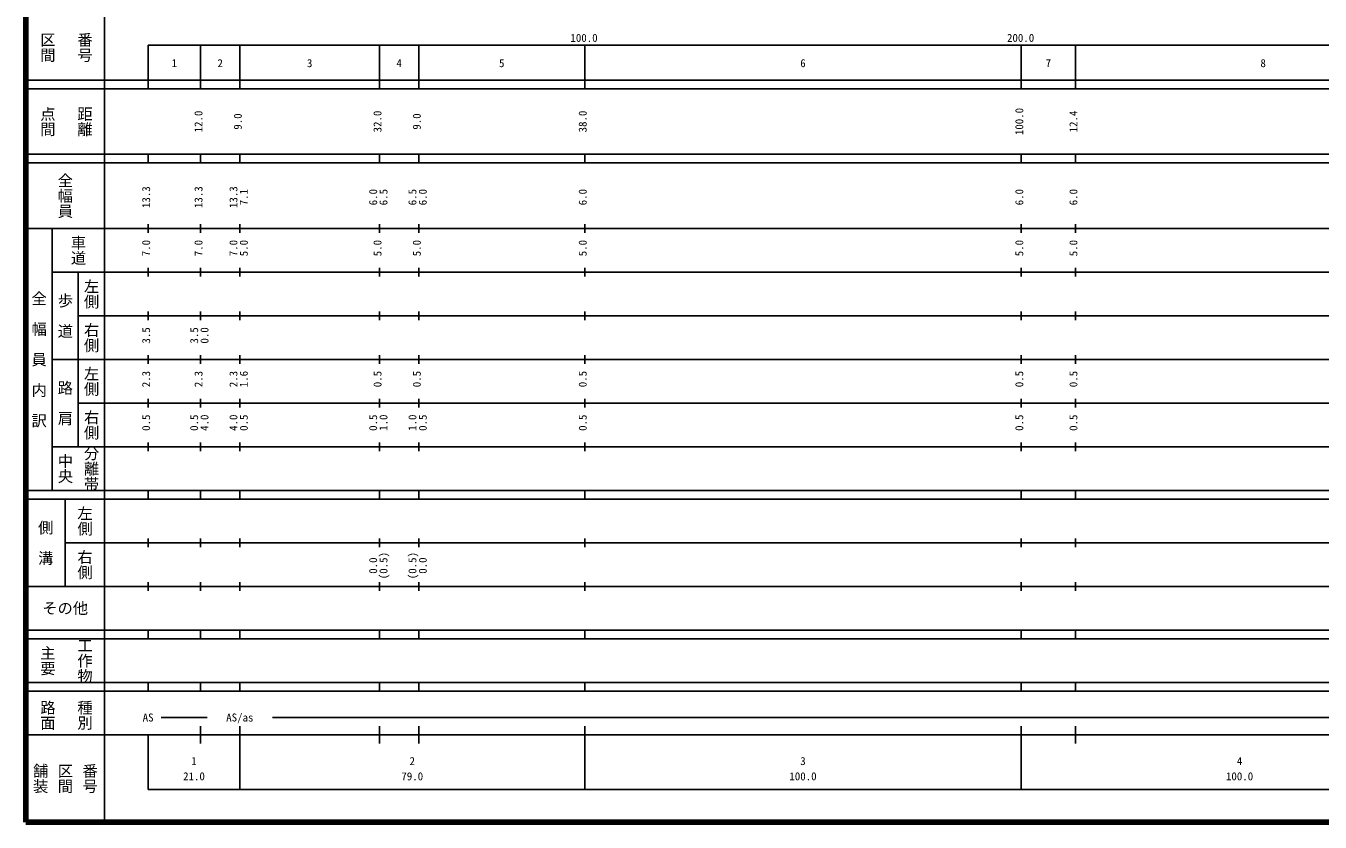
# Model space of a CAD drawing. Units: millimetres on the paper, enlarged 1000 times. Extents: x 40000 to 680000, y 20000 to 380000.
# Drawn here: x 40000 to 336449, y 20000 to 202409 of the extents above; entities that cross this region are included whole.
import ezdxf
from ezdxf.enums import TextEntityAlignment as Align

# ---------------------------------------------------------------- set-up
doc = ezdxf.new("R2010")
doc.units = ezdxf.units.MM
doc.header["$LTSCALE"] = 1000
doc.layers.add('M-TTL', color=2, linetype='Continuous', lineweight=140)
doc.layers.add('M-TTL-BAND', color=7, linetype='Continuous', lineweight=25)
doc.styles.add('@ＭＳ ゴシック', font='')
doc.styles.add('ＭＳ ゴシック', font='')
doc.styles.get('@ＭＳ ゴシック').set_extended_font_data('@MS Gothic')
doc.styles.get('ＭＳ ゴシック').set_extended_font_data('MS Gothic')

msp = doc.modelspace()

# ---------------------------------------------------------------- linework, layer by layer
at = {"layer": 'M-TTL'}
for p, q in [((40000, 380000), (40000, 20000)), ((40000, 20000), (680000, 20000))]:
    msp.add_line(p, q, dxfattribs=at)
at = {"layer": 'M-TTL-BAND'}
for p, q in [((58000, 370000), (58000, 20000)), ((68000, 198000), (579000, 198000)), ((68000, 198000), (68000, 188000)), ((80000, 188000), (80000, 198000)), ((89000, 188000), (89000, 198000)), ((121000, 188000), (121000, 198000)), ((130000, 188000), (130000, 198000)), ((168000, 188000), (168000, 198000)), ((268000, 188000), (268000, 198000)), ((280400, 188000), (280400, 198000)), ((40000, 190000), (579000, 190000)), ((40000, 188000), (579000, 188000)), ((40000, 173000), (579000, 173000)), ((68000, 171000), (68000, 173000)), ((80000, 171000), (80000, 173000)), ((89000, 171000), (89000, 173000)), ((121000, 171000), (121000, 173000)), ((130000, 171000), (130000, 173000)), ((168000, 171000), (168000, 173000)), ((268000, 171000), (268000, 173000)), ((280400, 171000), (280400, 173000)), ((40000, 171000), (579000, 171000)), ((40000, 156000), (579000, 156000)), ((46000, 96000), (46000, 156000)), ((68000, 155000), (68000, 157000)), ((80000, 155000), (80000, 157000)), ((89000, 155000), (89000, 157000)), ((121000, 155000), (121000, 157000)), ((130000, 155000), (130000, 157000)), ((168000, 155000), (168000, 157000)), ((268000, 155000), (268000, 157000)), ((280400, 155000), (280400, 157000)), ((46000, 146000), (579000, 146000)), ((52000, 146000), (52000, 106000)), ((68000, 145000), (68000, 147000)), ((80000, 145000), (80000, 147000)), ((89000, 145000), (89000, 147000)), ((121000, 145000), (121000, 147000)), ((130000, 145000), (130000, 147000)), ((168000, 145000), (168000, 147000)), ((268000, 145000), (268000, 147000)), ((280400, 145000), (280400, 147000)), ((68000, 135000), (68000, 137000)), ((80000, 135000), (80000, 137000)), ((89000, 135000), (89000, 137000)), ((121000, 135000), (121000, 137000)), ((130000, 135000), (130000, 137000)), ((168000, 135000), (168000, 137000)), ((268000, 135000), (268000, 137000)), ((280400, 135000), (280400, 137000)), ((52000, 136000), (579000, 136000)), ((46000, 126000), (579000, 126000)), ((68000, 125000), (68000, 127000)), ((80000, 125000), (80000, 127000)), ((89000, 125000), (89000, 127000)), ((121000, 125000), (121000, 127000)), ((130000, 125000), (130000, 127000)), ((168000, 125000), (168000, 127000)), ((268000, 125000), (268000, 127000)), ((280400, 125000), (280400, 127000)), ((52000, 116000), (579000, 116000)), ((68000, 115000), (68000, 117000)), ((80000, 115000), (80000, 117000)), ((89000, 115000), (89000, 117000)), ((121000, 115000), (121000, 117000)), ((130000, 115000), (130000, 117000)), ((168000, 115000), (168000, 117000)), ((268000, 115000), (268000, 117000)), ((280400, 115000), (280400, 117000)), ((68000, 105000), (68000, 107000)), ((80000, 105000), (80000, 107000)), ((89000, 105000), (89000, 107000)), ((121000, 105000), (121000, 107000)), ((130000, 105000), (130000, 107000)), ((168000, 105000), (168000, 107000)), ((268000, 105000), (268000, 107000)), ((280400, 105000), (280400, 107000)), ((46000, 106000), (579000, 106000)), ((40000, 96000), (579000, 96000)), ((68000, 94000), (68000, 96000)), ((80000, 94000), (80000, 96000)), ((89000, 94000), (89000, 96000)), ((121000, 94000), (121000, 96000)), ((130000, 94000), (130000, 96000)), ((168000, 94000), (168000, 96000)), ((268000, 94000), (268000, 96000)), ((280400, 94000), (280400, 96000)), ((40000, 94000), (579000, 94000)), ((49000, 94000), (49000, 74000)), ((49000, 84000), (579000, 84000)), ((68000, 83000), (68000, 85000)), ((80000, 83000), (80000, 85000)), ((89000, 83000), (89000, 85000)), ((121000, 83000), (121000, 85000)), ((130000, 83000), (130000, 85000)), ((168000, 83000), (168000, 85000)), ((268000, 83000), (268000, 85000)), ((280400, 83000), (280400, 85000)), ((68000, 73000), (68000, 75000)), ((80000, 73000), (80000, 75000)), ((89000, 73000), (89000, 75000)), ((121000, 73000), (121000, 75000)), ((130000, 73000), (130000, 75000)), ((168000, 73000), (168000, 75000)), ((268000, 73000), (268000, 75000)), ((280400, 73000), (280400, 75000)), ((40000, 74000), (579000, 74000)), ((40000, 64000), (579000, 64000)), ((68000, 62000), (68000, 64000)), ((80000, 62000), (80000, 64000)), ((89000, 62000), (89000, 64000)), ((121000, 62000), (121000, 64000)), ((130000, 62000), (130000, 64000)), ((168000, 62000), (168000, 64000)), ((268000, 62000), (268000, 64000)), ((280400, 62000), (280400, 64000)), ((40000, 62000), (579000, 62000)), ((40000, 52000), (579000, 52000)), ((68000, 50000), (68000, 52000)), ((80000, 50000), (80000, 52000)), ((89000, 50000), (89000, 52000)), ((121000, 50000), (121000, 52000)), ((130000, 50000), (130000, 52000)), ((168000, 50000), (168000, 52000)), ((268000, 50000), (268000, 52000)), ((280400, 50000), (280400, 52000)), ((40000, 50000), (579000, 50000)), ((71000, 44000), (81500, 44000)), ((80000, 38000), (80000, 42000)), ((89000, 27500), (89000, 42000)), ((96500, 44000), (490500, 44000)), ((121000, 38000), (121000, 42000)), ((130000, 38000), (130000, 42000)), ((168000, 27500), (168000, 42000)), ((268000, 27500), (268000, 42000)), ((280400, 38000), (280400, 42000)), ((40000, 40000), (579000, 40000)), ((68000, 40000), (68000, 27500)), ((68000, 27500), (579000, 27500))]:
    msp.add_line(p, q, dxfattribs=at)

# ---------------------------------------------------------------- texts
at = {"layer": 'M-TTL-BAND', "style": '@ＭＳ ゴシック'}
for s, p in [('区間', (45000, 197500)), ('番号', (53500, 197500)), ('点間', (45000, 180500)), ('距離', (53500, 180500)), ('全幅員', (49000, 163500)), ('車道', (52000, 151000)), ('左側', (55000, 141000)), ('全\u3000幅\u3000員\u3000内\u3000訳', (43000, 126000)), ('歩\u3000道', (49000, 136000)), ('右側', (55000, 131000)), ('左側', (55000, 121000)), ('路\u3000肩', (49000, 116000)), ('右側', (55000, 111000)), ('中央', (49000, 101000)), ('分離帯', (55000, 101000)), ('左側', (53500, 89000)), ('側\u3000溝', (44500, 84000)), ('右側', (53500, 79000)), ('主要', (45000, 57000)), ('工作物', (53500, 57000)), ('路面', (45000, 44500)), ('種別', (53500, 44500)), ('舗装', (43333, 30000)), ('区間', (49000, 30000)), ('番号', (54667, 30000))]:
    msp.add_text(s, height=2566, rotation=270, dxfattribs=at).set_placement(p, align=Align.MIDDLE_CENTER)
at = {"layer": 'M-TTL-BAND', "style": 'ＭＳ ゴシック'}
for s, p in [('100.0', (167844, 198195)), ('200.0', (267844, 198195)), ('1', (74000, 192405)), ('2', (84500, 192405)), ('3', (105000, 192405)), ('4', (125500, 192405)), ('5', (149000, 192405)), ('6', (218000, 192405)), ('7', (274200, 192405)), ('8', (323400, 192405)), ('AS', (68000, 42500)), ('AS/as', (89000, 42500)), ('1', (78500, 32523)), ('2', (128500, 32523)), ('3', (218000, 32523)), ('4', (318000, 32523)), ('21.0', (78500, 29033)), ('79.0', (128500, 29033)), ('100.0', (218000, 29033)), ('100.0', (318000, 29033))]:
    msp.add_text(s, height=1833, dxfattribs=at).set_placement(p, align=Align.BOTTOM_CENTER)
for s, p in [('12.0', (81000, 180500)), ('9.0', (90000, 180500)), ('32.0', (122000, 180500)), ('9.0', (131000, 180500)), ('38.0', (169000, 180500)), ('100.0', (269000, 180500)), ('12.4', (281400, 180500)), ('13.3', (69000, 163174)), ('13.3', (81000, 163174)), ('13.3', (89000, 163174)), ('7.1', (91370, 163174)), ('6.0', (121000, 163174)), ('6.5', (123370, 163174)), ('6.5', (130000, 163174)), ('6.0', (132370, 163174)), ('6.0', (169000, 163174)), ('6.0', (269000, 163174)), ('6.0', (281400, 163174)), ('7.0', (69000, 151500)), ('7.0', (81000, 151500)), ('7.0', (89000, 151500)), ('5.0', (91370, 151500)), ('5.0', (122000, 151500)), ('5.0', (131000, 151500)), ('5.0', (169000, 151500)), ('5.0', (269000, 151500)), ('5.0', (281400, 151500)), ('3.5', (69000, 131500)), ('3.5', (80000, 131500)), ('0.0', (82370, 131500)), ('2.3', (69000, 121500)), ('2.3', (81000, 121500)), ('2.3', (89000, 121500)), ('1.6', (91370, 121500)), ('0.5', (122000, 121500)), ('0.5', (131000, 121500)), ('0.5', (169000, 121500)), ('0.5', (269000, 121500)), ('0.5', (281400, 121500)), ('0.5', (69000, 111500)), ('0.5', (80000, 111500)), ('4.0', (82370, 111500)), ('4.0', (89000, 111500)), ('0.5', (91370, 111500)), ('0.5', (121000, 111500)), ('1.0', (123370, 111500)), ('1.0', (130000, 111500)), ('0.5', (132370, 111500)), ('0.5', (169000, 111500)), ('0.5', (269000, 111500)), ('0.5', (281400, 111500)), ('0.0', (121000, 78764)), ('(0.5)', (123370, 78764)), ('(0.5)', (130000, 78764)), ('0.0', (132370, 78764))]:
    msp.add_text(s, height=1833, rotation=90, dxfattribs=at).set_placement(p, align=Align.BOTTOM_CENTER)
msp.add_text('その他', height=2566, dxfattribs=at).set_placement((49000, 69000), align=Align.MIDDLE_CENTER)

doc.saveas('drawing.dxf')
